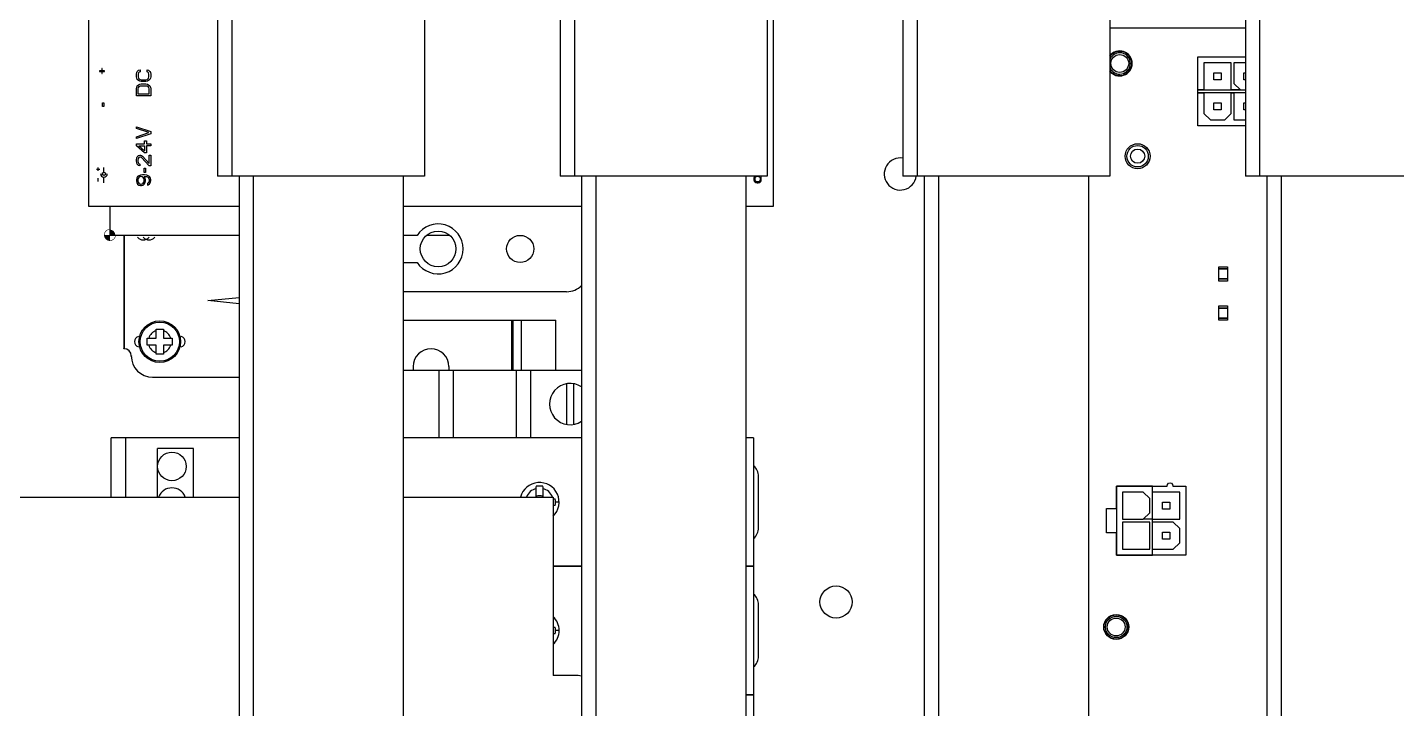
# Model space of a CAD drawing. Extents: x 59521 to 184406, y -1257 to 56672.
# Drawn here: x 80422.1 to 80613.9, y 18312.2 to 18407.7 of the extents above; entities that cross this region are included whole.
import ezdxf

# ---------------------------------------------------------------- set-up
doc = ezdxf.new("R2010")
doc.units = 0
doc.header["$MEASUREMENT"] = 0
doc.layers.get('0').update_dxf_attribs({"linetype": 'CONTINUOUS'})
for name, color, linetype in [('0340096-1C_3_0', 7, 'CONTINUOUS'), ('1903-03881_0', 7, 'CONTINUOUS'), ('2005-00089_0', 7, 'CONTINUOUS'), ('2025-00330_0', 7, 'CONTINUOUS'), ('2107-00009_0', 7, 'CONTINUOUS'), ('2401-00012-M3-8PWMC_0', 7, 'CONTINUOUS'), ('2401-00170_BSO-M3-20_0', 7, 'CONTINUOUS'), ('2402-00256-TPS-3-25_0', 7, 'CONTINUOUS'), ('4102-06100_0', 7, 'CONTINUOUS'), ('4204-00028-140MM_0', 7, 'CONTINUOUS'), ('4215-19383_0', 7, 'CONTINUOUS'), ('4215-19912_1_0', 7, 'CONTINUOUS'), ('650024_5_0', 7, 'CONTINUOUS'), ('_PCB_ASM_0', 7, 'CONTINUOUS'), ('DT-240_0', 7, 'CONTINUOUS'), ('JTB650-00_AF1_5_0', 7, 'CONTINUOUS'), ('MSBR-147_0', 7, 'CONTINUOUS'), ('MSBR-148_0', 7, 'CONTINUOUS'), ('MSBR-149_0', 7, 'CONTINUOUS'), ('MSBR-151_0', 7, 'CONTINUOUS'), ('MSBR-153_0', 7, 'CONTINUOUS'), ('MSBR-154_0', 7, 'CONTINUOUS'), ('MSBR-155_0', 7, 'CONTINUOUS'), ('MSBR-156_0', 7, 'CONTINUOUS'), ('MSBR-172_0', 7, 'CONTINUOUS'), ('MSBR-175_0', 7, 'CONTINUOUS'), ('MSBR-176_0', 7, 'CONTINUOUS'), ('MSBR-177_0', 7, 'CONTINUOUS'), ('MSBR-1_0', 7, 'CONTINUOUS'), ('MSBR-213_0', 7, 'CONTINUOUS'), ('MSBR-214_0', 7, 'CONTINUOUS'), ('MSBR-215_0', 7, 'CONTINUOUS'), ('MSBR-216_0', 7, 'CONTINUOUS'), ('MSBR-217_0', 7, 'CONTINUOUS'), ('MSBR-218_0', 7, 'CONTINUOUS'), ('PRT0003_0', 7, 'CONTINUOUS')]:
    doc.layers.add(name, color=color, linetype=linetype)

# ---------------------------------------------------------------- blocks, each defined once
blk = doc.blocks.new('A$C2059127E')
at = {"color": 87}
blk.add_ellipse((1420.13, 304.92), major_axis=(0, 188.03), ratio=0.950994, dxfattribs=at)
at = {"layer": '0340096-1C_3_0', "color": 87, "linetype": 'Continuous'}
for q in [(1401.35, 260), (1402.45, 242)]:
    blk.add_line((1402.45, 260), q, dxfattribs=at)
at = {"layer": '1903-03881_0', "color": 87, "linetype": 'Continuous'}
for p, q in [((1309.25, 395.5), (1309.25, 328.5)), ((1405.25, 328.5), (1405.25, 392.64)), ((1311.11, 347.46), (1310.79, 347.46)), ((1310.79, 347.46), (1310.79, 347.39)), ((1310.79, 347.39), (1311.11, 347.39)), ((1311.19, 347.78), (1311.11, 347.78)), ((1311.11, 347.78), (1311.11, 347.46)), ((1311.11, 347.39), (1311.11, 347.07)), ((1311.19, 347.46), (1311.19, 347.78)), ((1311.51, 347.46), (1311.19, 347.46)), ((1311.19, 347.39), (1311.51, 347.39)), ((1311.19, 347.07), (1311.19, 347.39)), ((1311.51, 347.39), (1311.51, 347.46)), ((1316.02, 347.21), (1316.1, 347.38)), ((1316.1, 347.38), (1316.27, 347.55)), ((1316.27, 347.55), (1316.49, 347.59)), ((1316.36, 347.3), (1316.27, 347.17)), ((1316.49, 347.34), (1316.36, 347.3)), ((1316.49, 347.59), (1316.49, 347.34)), ((1317.47, 347.59), (1317.68, 347.55)), ((1317.47, 347.34), (1317.47, 347.59)), ((1317.59, 347.3), (1317.47, 347.34)), ((1317.68, 347.17), (1317.59, 347.3)), ((1317.68, 347.55), (1317.85, 347.38)), ((1317.85, 347.38), (1317.93, 347.21)), ((1311.11, 347.07), (1311.19, 347.07)), ((1315.98, 347), (1316.02, 347.21)), ((1315.98, 346.63), (1315.98, 347)), ((1316.02, 346.42), (1315.98, 346.63)), ((1316.1, 346.25), (1316.02, 346.42)), ((1316.02, 345.17), (1316.1, 345.34)), ((1316.27, 346.09), (1316.1, 346.25)), ((1316.1, 345.34), (1316.27, 345.5)), ((1316.27, 347.17), (1316.23, 347)), ((1316.23, 347), (1316.23, 346.63)), ((1316.23, 346.63), (1316.27, 346.46)), ((1316.27, 346.46), (1316.36, 346.34)), ((1316.44, 346), (1316.27, 346.09)), ((1316.27, 345.5), (1316.44, 345.59)), ((1316.36, 346.34), (1316.49, 346.25)), ((1316.36, 345.25), (1316.49, 345.34)), ((1316.66, 345.96), (1316.44, 346)), ((1316.44, 345.59), (1316.66, 345.63)), ((1316.49, 346.25), (1316.66, 346.21)), ((1316.49, 345.34), (1316.66, 345.38)), ((1316.66, 346.21), (1317.3, 346.21)), ((1317.3, 345.96), (1316.66, 345.96)), ((1316.66, 345.63), (1317.3, 345.63)), ((1316.66, 345.38), (1317.3, 345.38)), ((1317.3, 346.21), (1317.47, 346.25)), ((1317.51, 346), (1317.3, 345.96)), ((1317.3, 345.63), (1317.51, 345.59)), ((1317.3, 345.38), (1317.47, 345.34)), ((1317.47, 346.25), (1317.59, 346.34)), ((1317.47, 345.34), (1317.59, 345.25)), ((1317.68, 346.09), (1317.51, 346)), ((1317.51, 345.59), (1317.68, 345.5)), ((1317.59, 346.34), (1317.68, 346.46)), ((1317.72, 347), (1317.68, 347.17)), ((1317.68, 346.46), (1317.72, 346.63)), ((1317.85, 346.25), (1317.68, 346.09)), ((1317.68, 345.5), (1317.85, 345.34)), ((1317.72, 346.63), (1317.72, 347)), ((1317.93, 346.42), (1317.85, 346.25)), ((1317.85, 345.34), (1317.93, 345.17)), ((1317.93, 347.21), (1317.98, 347)), ((1317.98, 346.63), (1317.93, 346.42)), ((1317.98, 347), (1317.98, 346.63)), ((1315.98, 344.96), (1316.02, 345.17)), ((1315.98, 343.96), (1315.98, 344.96)), ((1317.98, 343.96), (1315.98, 343.96)), ((1316.23, 344.96), (1316.27, 345.13)), ((1316.23, 344.21), (1316.23, 344.96)), ((1317.72, 344.21), (1316.23, 344.21)), ((1316.27, 345.13), (1316.36, 345.25)), ((1317.59, 345.25), (1317.68, 345.13)), ((1317.68, 345.13), (1317.72, 344.96)), ((1317.72, 344.96), (1317.72, 344.21)), ((1317.93, 345.17), (1317.98, 344.96)), ((1317.98, 344.96), (1317.98, 343.96)), ((1311.23, 343), (1311.43, 343)), ((1311.23, 342.45), (1311.23, 343)), ((1311.43, 342.45), (1311.23, 342.45)), ((1311.43, 343), (1311.43, 342.45)), ((1315.98, 339.63), (1317.98, 338.96)), ((1315.98, 339.38), (1315.98, 339.63)), ((1317.72, 338.8), (1315.98, 339.38)), ((1315.98, 338.21), (1317.72, 338.8)), ((1317.98, 338.63), (1315.98, 337.96)), ((1315.98, 337.96), (1315.98, 338.21)), ((1317.98, 338.96), (1317.98, 338.63)), ((1315.98, 337.21), (1317.13, 337.21)), ((1315.98, 336.96), (1315.98, 337.21)), ((1317.13, 335.96), (1315.98, 336.96)), ((1316.32, 336.96), (1317.13, 336.96)), ((1317.13, 336.25), (1316.32, 336.96)), ((1317.13, 337.63), (1317.38, 337.63)), ((1317.13, 337.21), (1317.13, 337.63)), ((1317.13, 336.96), (1317.13, 336.25)), ((1317.38, 335.96), (1317.13, 335.96)), ((1317.38, 337.63), (1317.38, 337.21)), ((1317.38, 337.21), (1317.98, 337.21)), ((1317.98, 336.96), (1317.38, 336.96)), ((1317.38, 336.96), (1317.38, 335.96)), ((1317.98, 337.21), (1317.98, 336.96)), ((1310.62, 333.44), (1310.62, 333.91)), ((1311.42, 333.24), (1311.42, 333.91)), ((1315.98, 335), (1316.02, 335.25)), ((1315.98, 334.84), (1315.98, 335)), ((1316.02, 334.55), (1315.98, 334.84)), ((1316.02, 335.25), (1316.1, 335.42)), ((1316.1, 334.38), (1316.02, 334.55)), ((1316.1, 335.42), (1316.27, 335.59)), ((1316.27, 334.21), (1316.1, 334.38)), ((1316.23, 335.17), (1316.19, 334.96)), ((1316.19, 334.96), (1316.19, 334.8)), ((1316.19, 334.8), (1316.23, 334.59)), ((1316.32, 335.3), (1316.23, 335.17)), ((1316.23, 334.59), (1316.32, 334.46)), ((1316.27, 335.59), (1316.44, 335.63)), ((1316.44, 334.17), (1316.27, 334.21)), ((1316.44, 335.38), (1316.32, 335.3)), ((1316.32, 334.46), (1316.44, 334.38)), ((1316.44, 335.63), (1316.53, 335.63)), ((1316.53, 335.38), (1316.44, 335.38)), ((1316.44, 334.38), (1316.44, 334.17)), ((1316.53, 335.63), (1316.7, 335.59)), ((1316.7, 335.3), (1316.53, 335.38)), ((1316.7, 335.59), (1316.83, 335.5)), ((1317.76, 334.13), (1316.7, 335.3)), ((1316.83, 335.5), (1317.76, 334.46)), ((1317.76, 335.63), (1317.98, 335.63)), ((1317.76, 334.46), (1317.76, 335.63)), ((1317.98, 334.13), (1317.76, 334.13)), ((1317.98, 335.63), (1317.98, 334.13)), ((1310.4, 333.67), (1310.87, 333.67)), ((1310.62, 331.97), (1310.62, 332.44)), ((1311.42, 331.78), (1311.42, 332.54)), ((1316.02, 332.42), (1315.98, 332.21)), ((1315.98, 332.21), (1315.98, 332)), ((1315.98, 332), (1316.02, 331.8)), ((1316.15, 332.63), (1316.02, 332.42)), ((1316.32, 332.75), (1316.15, 332.63)), ((1316.23, 332.38), (1316.19, 332.25)), ((1316.19, 332.25), (1316.19, 331.96)), ((1316.19, 331.96), (1316.23, 331.84)), ((1316.32, 332.5), (1316.23, 332.38)), ((1316.53, 332.84), (1316.32, 332.75)), ((1316.44, 332.59), (1316.32, 332.5)), ((1316.57, 332.63), (1316.44, 332.59)), ((1316.83, 332.88), (1316.53, 332.84)), ((1316.66, 332.63), (1316.57, 332.63)), ((1316.79, 332.59), (1316.66, 332.63)), ((1316.91, 332.5), (1316.79, 332.59)), ((1317.13, 332.88), (1316.83, 332.88)), ((1317, 332.38), (1316.91, 332.5)), ((1317.04, 332.25), (1317, 332.38)), ((1317, 331.84), (1317.04, 331.96)), ((1317.04, 333.8), (1317.25, 333.8)), ((1317.04, 333.21), (1317.04, 333.8)), ((1317.25, 333.21), (1317.04, 333.21)), ((1317.04, 332.67), (1317.13, 332.67)), ((1317.21, 332.42), (1317.04, 332.67)), ((1317.04, 331.96), (1317.04, 332.25)), ((1317.42, 332.84), (1317.13, 332.88)), ((1317.13, 332.67), (1317.38, 332.63)), ((1317.25, 332.21), (1317.21, 332.42)), ((1317.21, 331.8), (1317.25, 332)), ((1317.25, 333.8), (1317.25, 333.21)), ((1317.25, 332), (1317.25, 332.21)), ((1317.38, 332.63), (1317.51, 332.59)), ((1317.64, 332.75), (1317.42, 332.84)), ((1317.51, 332.59), (1317.64, 332.5)), ((1317.81, 332.63), (1317.64, 332.75)), ((1317.64, 332.5), (1317.72, 332.38)), ((1317.72, 332.38), (1317.76, 332.25)), ((1317.76, 332), (1317.72, 331.88)), ((1317.76, 332.25), (1317.76, 332)), ((1317.93, 332.42), (1317.81, 332.63)), ((1317.98, 332.21), (1317.93, 332.42)), ((1317.93, 331.84), (1317.98, 332.05)), ((1317.98, 332.05), (1317.98, 332.21)), ((1402.51, 332.55), (1402.47, 332.42)), ((1402.47, 332.42), (1402.47, 332.16)), ((1402.47, 332.16), (1402.51, 332.03)), ((1402.54, 332.61), (1402.51, 332.55)), ((1402.51, 332.03), (1402.54, 331.96)), ((1402.61, 332.67), (1402.54, 332.61)), ((1402.54, 331.96), (1402.61, 331.9)), ((1402.64, 332.48), (1402.61, 332.35)), ((1402.61, 332.35), (1402.61, 332.22)), ((1402.61, 332.22), (1402.64, 332.09)), ((1402.61, 331.9), (1402.71, 331.83)), ((1402.71, 332.55), (1402.64, 332.48)), ((1402.64, 332.09), (1402.71, 332.03)), ((1402.8, 332.61), (1402.71, 332.55)), ((1402.71, 332.03), (1402.8, 331.96)), ((1402.94, 332.64), (1402.8, 332.61)), ((1402.8, 331.96), (1402.94, 331.93)), ((1402.94, 331.93), (1403.07, 331.93)), ((1403.2, 332.61), (1403.07, 332.64)), ((1403.07, 331.93), (1403.2, 331.96)), ((1403.3, 332.55), (1403.2, 332.61)), ((1403.2, 331.96), (1403.3, 332.03)), ((1403.37, 332.48), (1403.3, 332.55)), ((1403.3, 332.03), (1403.37, 332.09)), ((1403.3, 331.83), (1403.4, 331.9)), ((1403.4, 332.35), (1403.37, 332.48)), ((1403.37, 332.09), (1403.4, 332.22)), ((1403.4, 332.22), (1403.4, 332.35)), ((1403.4, 331.9), (1403.46, 331.96)), ((1403.5, 332.55), (1403.46, 332.61)), ((1403.46, 331.96), (1403.5, 332.03)), ((1403.53, 332.42), (1403.5, 332.55)), ((1403.5, 332.03), (1403.53, 332.16)), ((1403.53, 332.16), (1403.53, 332.42)), ((1316.02, 331.8), (1316.15, 331.59)), ((1316.15, 331.59), (1316.32, 331.46)), ((1316.23, 331.84), (1316.32, 331.71)), ((1316.32, 331.71), (1316.44, 331.63)), ((1316.32, 331.46), (1316.53, 331.38)), ((1316.44, 331.63), (1316.57, 331.59)), ((1316.53, 331.38), (1316.7, 331.38)), ((1316.57, 331.59), (1316.66, 331.59)), ((1316.66, 331.59), (1316.79, 331.63)), ((1316.7, 331.38), (1316.91, 331.46)), ((1316.79, 331.63), (1316.91, 331.71)), ((1316.91, 331.71), (1317, 331.84)), ((1316.91, 331.46), (1317.08, 331.59)), ((1317.08, 331.59), (1317.21, 331.8)), ((1317.64, 331.75), (1317.51, 331.67)), ((1317.51, 331.67), (1317.51, 331.46)), ((1317.51, 331.46), (1317.64, 331.5)), ((1317.72, 331.88), (1317.64, 331.75)), ((1317.64, 331.5), (1317.81, 331.63)), ((1317.81, 331.63), (1317.93, 331.84)), ((1402.71, 331.83), (1402.8, 331.8)), ((1402.8, 331.8), (1402.94, 331.77)), ((1402.94, 331.77), (1403.07, 331.77)), ((1403.07, 331.77), (1403.3, 331.83)), ((1309.25, 328.5), (1330.35, 328.5)), ((1353.35, 328.5), (1378.35, 328.5)), ((1401.35, 328.5), (1405.25, 328.5)), ((1355.31, 324.4), (1353.35, 324.4)), ((1353.35, 320.6), (1355.31, 320.6)), ((1376.25, 316.5), (1353.35, 316.5))]:
    blk.add_line(p, q, dxfattribs=at)
for centre, radius in [((1311.42, 333.02), 0.222), ((1369.75, 322.5), 1.9)]:
    blk.add_circle(centre, radius, dxfattribs=at)
for centre, radius, start, end in [((1311.42, 333.02), 0.475, 180, 0), ((1358.25, 322.5), 3.5, 212.8783, 147.1217), ((1376.25, 319.5), 3, 270, 314.4906)]:
    blk.add_arc(centre, radius, start, end, dxfattribs=at)
at = {"layer": '2005-00089_0', "color": 87, "linetype": 'Continuous'}
for p, q in [((1275.35, 287.7), (1330.35, 287.7)), ((1353.35, 287.7), (1374.35, 287.7)), ((1374.35, 287.7), (1374.35, 262.7)), ((1377.35, 262.7), (1374.35, 262.7))]:
    blk.add_line(p, q, dxfattribs=at)
blk.add_arc((1377.35, 257.7), 5, 78.4333, 90, dxfattribs=at)
at = {"layer": '2025-00330_0', "color": 87, "linetype": 'Continuous'}
for p, q in [((1330.35, 296), (1312.45, 296)), ((1312.45, 287.7), (1312.45, 296)), ((1314.45, 296), (1314.45, 287.7)), ((1378.35, 296), (1353.35, 296)), ((1402.45, 296), (1401.35, 296)), ((1402.45, 296), (1402.45, 278)), ((1323.95, 294.5), (1318.95, 294.5)), ((1318.95, 287.7), (1318.95, 294.5)), ((1323.95, 287.7), (1323.95, 294.5)), ((1378.35, 278), (1374.35, 278)), ((1374.35, 278), (1378.35, 278)), ((1402.45, 278), (1401.35, 278)), ((1401.35, 278), (1402.45, 278)), ((1402.45, 278), (1402.45, 260)), ((1401.35, 260), (1402.45, 260))]:
    blk.add_line(p, q, dxfattribs=at)
for centre, end in [((1372.45, 287), 165.2517), ((1372.45, 269), 46.1289)]:
    blk.add_arc(centre, 2.75, 313.8428, end, dxfattribs=at)
at = {"layer": '2107-00009_0', "color": 87, "linetype": 'Continuous'}
for p, q in [((1353.35, 305.5), (1378.35, 305.5)), ((1358.35, 305.5), (1358.35, 296)), ((1360.35, 305.5), (1360.35, 296)), ((1369.25, 296), (1369.25, 305.5)), ((1371.25, 296), (1371.25, 305.5)), ((1376.25, 303.61), (1376.25, 297.89)), ((1377.25, 297.89), (1377.25, 303.61))]:
    blk.add_line(p, q, dxfattribs=at)
blk.add_arc((1376.75, 300.75), 2.9, 56.3372, 303.6628, dxfattribs=at)
at = {"layer": '2401-00012-M3-8PWMC_0', "color": 87, "linetype": 'Continuous'}
for p, q in [((1318.75, 311.25), (1319.75, 311.25)), ((1318.75, 310), (1318.75, 311.25)), ((1319.75, 311.25), (1319.75, 310)), ((1317.5, 310), (1318.75, 310)), ((1317.5, 309), (1317.5, 310)), ((1318.75, 309), (1317.5, 309)), ((1318.75, 307.75), (1318.75, 309)), ((1319.75, 310), (1321, 310)), ((1321, 309), (1319.75, 309)), ((1319.75, 309), (1319.75, 307.75)), ((1321, 310), (1321, 309)), ((1319.75, 307.75), (1318.75, 307.75))]:
    blk.add_line(p, q, dxfattribs=at)
for radius in [2.92, 2.75]:
    blk.add_circle((1319.25, 309.5), radius, dxfattribs=at)
for start, end in [(107.9202, 162.0798), (17.9202, 72.0798), (197.9202, 252.0798), (287.9202, 342.0798)]:
    blk.add_arc((1319.25, 309.5), 1.62, start, end, dxfattribs=at)
at = {"layer": '2401-00170_BSO-M3-20_0', "color": 87, "linetype": 'Continuous'}
for centre, radius in [((1453.75, 348.5), 1.25), ((1453.25, 269.5), 1.7), ((1453.25, 269.5), 1.5), ((1453.25, 269.5), 1.25)]:
    blk.add_circle(centre, radius, dxfattribs=at)
for radius, start, end in [(1.7, 214.2798, 145.7224), (1.5, 200.998, 159.0071)]:
    blk.add_arc((1453.75, 348.5), radius, start, end, dxfattribs=at)
at = {"layer": '2402-00256-TPS-3-25_0', "color": 87, "linetype": 'Continuous'}
for radius in [1.5, 1]:
    blk.add_circle((1456.25, 335.5), radius, dxfattribs=at)
at = {"layer": '4102-06100_0', "color": 87, "linetype": 'Continuous'}
for p, q in [((1312.26, 328.5), (1312.26, 324.45)), ((1312.26, 324.45), (1330.35, 324.45)), ((1314.25, 324.45), (1314.25, 308.5)), ((1314.25, 308.5), (1314.25, 324.45)), ((1356.69, 324.45), (1359.81, 324.45)), ((1326, 315.25), (1330.35, 315.69)), ((1330.35, 314.82), (1326, 315.25)), ((1318.25, 304.5), (1330.35, 304.5)), ((1318.25, 304.5), (1330.35, 304.5))]:
    blk.add_line(p, q, dxfattribs=at)
at = {"layer": '4102-06100_0', "color": 87, "linetype": 'Continuous', "const_width": 1.57}
blk.add_lwpolyline([(1312.26, 324.49, 2.414211), (1312.3, 324.45)], format="xyb", dxfattribs=at)
at = {"layer": '4102-06100_0', "color": 87, "linetype": 'Continuous'}
for centre in [(1314.25, 308.5), (1315.25, 307.5), (1318.25, 304.5)]:
    blk.add_circle(centre, 0.025, dxfattribs=at)
for centre, radius, start, end in [((1316.94, 324.75), 1, 216.872, 323.128), ((1317.74, 324.75), 1, 216.872, 323.128), ((1316.45, 309.5), 0.75, 104.9089, 255.0911), ((1322.05, 309.5), 0.75, 284.9117, 75.0883), ((1314.25, 307.5), 1, 0, 90), ((1314.25, 307.5), 1, 0, 90), ((1318.25, 307.5), 3, 180, 270), ((1318.25, 307.5), 3, 180, 270)]:
    blk.add_arc(centre, radius, start, end, dxfattribs=at)
at = {"layer": '4204-00028-140MM_0', "color": 87, "linetype": 'Continuous'}
for p, q in [((1353.35, 312.5), (1374.75, 312.5)), ((1368.55, 312.5), (1368.55, 305.5)), ((1368.75, 305.5), (1368.75, 312.5)), ((1369.95, 305.5), (1369.95, 312.5)), ((1374.75, 305.5), (1374.75, 312.5)), ((1354.75, 306), (1354.75, 305.5)), ((1359.75, 306), (1359.75, 305.5))]:
    blk.add_line(p, q, dxfattribs=at)
blk.add_arc((1357.25, 306), 2.5, 0, 180, dxfattribs=at)
at = {"layer": '4215-19383_0', "color": 87, "linetype": 'Continuous'}
blk.add_circle((1358.25, 322.5), 2.5, dxfattribs=at)
at = {"layer": '4215-19912_1_0', "color": 87, "linetype": 'Continuous'}
blk.add_circle((1414, 273), 2.25, dxfattribs=at)
blk.add_arc((1423, 333), 2.25, 81.0228, 352.2907, dxfattribs=at)
at = {"layer": '650024_5_0', "color": 87, "linetype": 'Continuous'}
for p, q in [((1403.13, 283.4), (1403.13, 290.6)), ((1403.13, 265.4), (1403.13, 272.6))]:
    blk.add_line(p, q, dxfattribs=at)
for centre, start, end in [((1401.13, 290.6), 0, 48.4614), ((1401.13, 283.4), 311.5386, 0), ((1401.13, 272.6), 0, 48.4614), ((1401.13, 265.4), 311.5386, 0)]:
    blk.add_arc(centre, 2, start, end, dxfattribs=at)
at = {"layer": '_PCB_ASM_0', "color": 87, "linetype": 'Continuous'}
for p, q in [((1458.35, 289.25), (1453.3, 289.25)), ((1453.3, 289.25), (1453.3, 279.55)), ((1457.05, 288.4), (1454.15, 288.4)), ((1454.15, 288.4), (1454.15, 284.6)), ((1457.95, 287.5), (1457.05, 288.4)), ((1458.35, 279.55), (1458.35, 289.25)), ((1457.95, 285.5), (1457.95, 287.5)), ((1454.15, 284.6), (1457.05, 284.6)), ((1457.95, 284.2), (1454.15, 284.2)), ((1454.15, 284.2), (1454.15, 280.4)), ((1457.05, 284.6), (1457.95, 285.5)), ((1458.35, 284.6), (1457.05, 284.6)), ((1457.95, 280.4), (1457.95, 284.2)), ((1454.15, 280.4), (1457.95, 280.4)), ((1453.3, 279.55), (1458.35, 279.55))]:
    blk.add_line(p, q, dxfattribs=at)
at = {"layer": 'DT-240_0', "color": 87, "linetype": 'Continuous'}
for p, q in [((1327.35, 391.21), (1327.35, 332.7)), ((1329.35, 391.21), (1329.35, 332.7)), ((1356.35, 391.21), (1356.35, 332.7)), ((1375.35, 391.21), (1375.35, 332.7)), ((1377.35, 391.21), (1377.35, 332.7)), ((1404.35, 391.21), (1404.35, 332.7)), ((1423.35, 391.21), (1423.35, 332.7)), ((1425.35, 391.21), (1425.35, 332.7)), ((1452.35, 391.21), (1452.35, 332.7)), ((1471.35, 391.21), (1471.35, 332.7)), ((1473.35, 391.21), (1473.35, 332.7)), ((1329.35, 332.7), (1327.35, 332.7)), ((1356.35, 332.7), (1329.35, 332.7)), ((1330.35, 332.7), (1330.35, 171.7)), ((1332.35, 332.7), (1332.35, 171.7)), ((1353.35, 332.7), (1353.35, 171.7)), ((1377.35, 332.7), (1375.35, 332.7)), ((1404.35, 332.7), (1377.35, 332.7)), ((1378.35, 332.7), (1378.35, 171.7)), ((1380.35, 332.7), (1380.35, 171.7)), ((1401.35, 332.7), (1401.35, 171.7)), ((1425.35, 332.7), (1423.35, 332.7)), ((1452.35, 332.7), (1425.35, 332.7)), ((1426.35, 332.7), (1426.35, 171.7)), ((1428.35, 332.7), (1428.35, 171.7)), ((1449.35, 332.7), (1449.35, 171.7)), ((1473.35, 332.7), (1471.35, 332.7)), ((1500.35, 332.7), (1473.35, 332.7)), ((1474.35, 332.7), (1474.35, 171.7)), ((1476.35, 332.7), (1476.35, 171.7))]:
    blk.add_line(p, q, dxfattribs=at)
at = {"layer": 'JTB650-00_AF1_5_0', "color": 87, "linetype": 'Continuous'}
blk.add_circle((1320.95, 292), 2, dxfattribs=at)
blk.add_arc((1320.95, 287), 2, 20.5475, 159.4485, dxfattribs=at)
at = {"layer": 'MSBR-147_0', "color": 87, "linetype": 'Continuous'}
for p, q in [((1453.3, 289.25), (1458.35, 289.25)), ((1453.3, 286.1), (1453.3, 289.25)), ((1453.3, 279.55), (1453.3, 282.7)), ((1458.35, 279.55), (1453.3, 279.55))]:
    blk.add_line(p, q, dxfattribs=at)
at = {"layer": 'MSBR-148_0', "color": 87, "linetype": 'Continuous'}
for p, q in [((1460.6, 289.65), (1460.8, 289.7)), ((1460.8, 289.7), (1461, 289.65)), ((1458.35, 289.25), (1460.4, 289.25)), ((1458.35, 288.4), (1458.35, 289.25)), ((1462.15, 288.4), (1458.35, 288.4)), ((1460.4, 289.25), (1460.45, 289.45)), ((1460.45, 289.45), (1460.6, 289.65)), ((1461, 289.65), (1461.15, 289.45)), ((1461.15, 289.45), (1461.2, 289.25)), ((1461.2, 289.25), (1463, 289.25)), ((1462.15, 284.6), (1462.15, 288.4)), ((1463, 289.25), (1463, 279.55)), ((1458.35, 284.6), (1462.15, 284.6)), ((1458.35, 284.2), (1458.35, 284.6)), ((1461.25, 284.2), (1458.35, 284.2)), ((1462.15, 283.3), (1461.25, 284.2)), ((1462.15, 281.3), (1462.15, 283.3)), ((1458.35, 280.4), (1461.25, 280.4)), ((1458.35, 279.55), (1458.35, 280.4)), ((1461.25, 280.4), (1462.15, 281.3)), ((1463, 279.55), (1458.35, 279.55))]:
    blk.add_line(p, q, dxfattribs=at)
at = {"layer": 'MSBR-149_0', "color": 87, "linetype": 'Continuous'}
for p, q in [((1459.75, 287), (1460.75, 287)), ((1459.75, 286), (1459.75, 287)), ((1460.75, 286), (1459.75, 286)), ((1460.75, 287), (1460.75, 286))]:
    blk.add_line(p, q, dxfattribs=at)
at = {"layer": 'MSBR-151_0', "color": 87, "linetype": 'Continuous'}
for p, q in [((1451.9, 286.1), (1453.3, 286.1)), ((1451.9, 282.7), (1451.9, 286.1)), ((1453.3, 286.1), (1453.3, 282.7)), ((1453.3, 282.7), (1451.9, 282.7))]:
    blk.add_line(p, q, dxfattribs=at)
at = {"layer": 'MSBR-153_0', "color": 87, "linetype": 'Continuous'}
for p, q in [((1459.75, 282.8), (1460.75, 282.8)), ((1459.75, 281.8), (1459.75, 282.8)), ((1460.75, 282.8), (1460.75, 281.8)), ((1460.75, 281.8), (1459.75, 281.8))]:
    blk.add_line(p, q, dxfattribs=at)
at = {"layer": 'MSBR-154_0', "color": 87, "linetype": 'Continuous'}
for p, q in [((1464.7, 344.8), (1471.35, 344.8)), ((1464.7, 344.4), (1464.7, 344.8)), ((1471.35, 344.4), (1464.7, 344.4))]:
    blk.add_line(p, q, dxfattribs=at)
at = {"layer": 'MSBR-155_0', "color": 87, "linetype": 'Continuous'}
for p, q in [((1464.7, 349.45), (1471.35, 349.45)), ((1464.7, 344.8), (1464.7, 349.45)), ((1469.35, 348.6), (1465.55, 348.6)), ((1465.55, 348.6), (1465.55, 344.8)), ((1469.35, 344.8), (1469.35, 348.6)), ((1471.35, 348.6), (1469.75, 348.6)), ((1469.75, 348.6), (1469.75, 345.7)), ((1469.75, 345.7), (1470.65, 344.8)), ((1465.55, 344.8), (1464.7, 344.8)), ((1470.65, 344.8), (1469.35, 344.8))]:
    blk.add_line(p, q, dxfattribs=at)
at = {"layer": 'MSBR-156_0', "color": 87, "linetype": 'Continuous'}
for p, q in [((1464.7, 344.4), (1465.55, 344.4)), ((1464.7, 339.75), (1464.7, 344.4)), ((1465.55, 344.4), (1465.55, 341.5)), ((1469.35, 344.4), (1469.75, 344.4)), ((1469.35, 341.5), (1469.35, 344.4)), ((1469.75, 344.4), (1469.75, 340.6)), ((1465.55, 341.5), (1466.45, 340.6)), ((1468.45, 340.6), (1469.35, 341.5)), ((1471.35, 339.75), (1464.7, 339.75)), ((1466.45, 340.6), (1468.45, 340.6)), ((1469.75, 340.6), (1471.35, 340.6))]:
    blk.add_line(p, q, dxfattribs=at)
at = {"layer": 'MSBR-172_0', "color": 87, "linetype": 'Continuous'}
for p, q in [((1471.15, 343), (1471.35, 343)), ((1471.15, 342), (1471.15, 343)), ((1471.35, 342), (1471.15, 342))]:
    blk.add_line(p, q, dxfattribs=at)
at = {"layer": 'MSBR-175_0', "color": 87, "linetype": 'Continuous'}
for p, q in [((1471.15, 347.2), (1471.35, 347.2)), ((1471.15, 346.2), (1471.15, 347.2)), ((1471.35, 346.2), (1471.15, 346.2))]:
    blk.add_line(p, q, dxfattribs=at)
at = {"layer": 'MSBR-176_0', "color": 87, "linetype": 'Continuous'}
for p, q in [((1466.95, 347.2), (1467.95, 347.2)), ((1466.95, 346.2), (1466.95, 347.2)), ((1467.95, 346.2), (1466.95, 346.2)), ((1467.95, 347.2), (1467.95, 346.2))]:
    blk.add_line(p, q, dxfattribs=at)
at = {"layer": 'MSBR-177_0', "color": 87, "linetype": 'Continuous'}
for p, q in [((1466.95, 343), (1467.95, 343)), ((1466.95, 342), (1466.95, 343)), ((1467.95, 342), (1466.95, 342)), ((1467.95, 343), (1467.95, 342))]:
    blk.add_line(p, q, dxfattribs=at)
at = {"layer": 'MSBR-1_0', "color": 87, "linetype": 'Continuous'}
blk.add_line((1452.35, 353.5), (1471.35, 353.5), dxfattribs=at)
for centre in [(1456.25, 335.5), (1453.25, 269.5)]:
    blk.add_circle(centre, 1.75, dxfattribs=at)
blk.add_arc((1453.75, 348.5), 1.75, 216.1318, 143.9293, dxfattribs=at)
at = {"layer": 'MSBR-213_0', "color": 87, "linetype": 'Continuous'}
for p, q in [((1467.62, 314.5), (1468.87, 314.5)), ((1467.62, 314.2), (1467.62, 314.5)), ((1468.87, 314.2), (1467.62, 314.2)), ((1468.87, 314.5), (1468.87, 314.2))]:
    blk.add_line(p, q, dxfattribs=at)
at = {"layer": 'MSBR-214_0', "color": 87, "linetype": 'Continuous'}
for p, q in [((1467.62, 312.8), (1468.87, 312.8)), ((1467.62, 312.5), (1467.62, 312.8)), ((1468.87, 312.8), (1468.87, 312.5)), ((1468.87, 312.5), (1467.62, 312.5))]:
    blk.add_line(p, q, dxfattribs=at)
at = {"layer": 'MSBR-215_0', "color": 87, "linetype": 'Continuous'}
for p, q in [((1467.62, 314.2), (1468.87, 314.2)), ((1467.62, 312.8), (1467.62, 314.2)), ((1468.87, 312.8), (1467.62, 312.8)), ((1468.87, 314.2), (1468.87, 312.8))]:
    blk.add_line(p, q, dxfattribs=at)
at = {"layer": 'MSBR-216_0', "color": 87, "linetype": 'Continuous'}
for p, q in [((1467.62, 320), (1468.87, 320)), ((1467.62, 319.7), (1467.62, 320)), ((1468.87, 319.7), (1467.62, 319.7)), ((1468.87, 320), (1468.87, 319.7))]:
    blk.add_line(p, q, dxfattribs=at)
at = {"layer": 'MSBR-217_0', "color": 87, "linetype": 'Continuous'}
for p, q in [((1467.62, 318.3), (1468.87, 318.3)), ((1467.62, 318), (1467.62, 318.3)), ((1468.87, 318), (1467.62, 318)), ((1468.87, 318.3), (1468.87, 318))]:
    blk.add_line(p, q, dxfattribs=at)
at = {"layer": 'MSBR-218_0', "color": 87, "linetype": 'Continuous'}
for p, q in [((1467.62, 319.7), (1468.87, 319.7)), ((1467.62, 318.3), (1467.62, 319.7)), ((1468.87, 319.7), (1468.87, 318.3)), ((1468.87, 318.3), (1467.62, 318.3))]:
    blk.add_line(p, q, dxfattribs=at)
at = {"layer": 'PRT0003_0', "color": 87, "linetype": 'Continuous'}
for p, q in [((1372, 287.7), (1372, 289.21)), ((1372.9, 289.21), (1372.9, 287.7)), ((1374.36, 287.45), (1374.66, 287.45)), ((1374.66, 286.55), (1374.36, 286.55)), ((1375.2, 287), (1374.71, 287)), ((1374.36, 269.45), (1374.66, 269.45)), ((1375.2, 269), (1374.71, 269)), ((1374.66, 268.55), (1374.36, 268.55))]:
    blk.add_line(p, q, dxfattribs=at)
for centre, radius, start, end in [((1372.45, 287), 1.96, 103.252, 159.0327), ((1372.45, 287), 2.26, 78.4931, 101.5069), ((1372.45, 287), 0.9, 60, 120), ((1372.45, 287), 1.96, 20.9697, 76.748), ((1372.45, 287), 2.26, 348.4931, 11.5069), ((1372.45, 269), 2.26, 348.4931, 11.5069)]:
    blk.add_arc(centre, radius, start, end, dxfattribs=at)
for points in [[(1372, 287.94), (1372, 287.86), (1371.98, 287.77), (1371.94, 287.7)], [(1372.96, 287.7), (1372.92, 287.77), (1372.9, 287.86), (1372.9, 287.94)]]:
    blk.add_open_spline(points, degree=3, dxfattribs=at)

msp = doc.modelspace()

# ---------------------------------------------------------------- block references
at = {"color": 3}
msp.add_blockref('A$C2059127E', (79121.361, 18054.172), dxfattribs=at)

doc.saveas('drawing.dxf')
